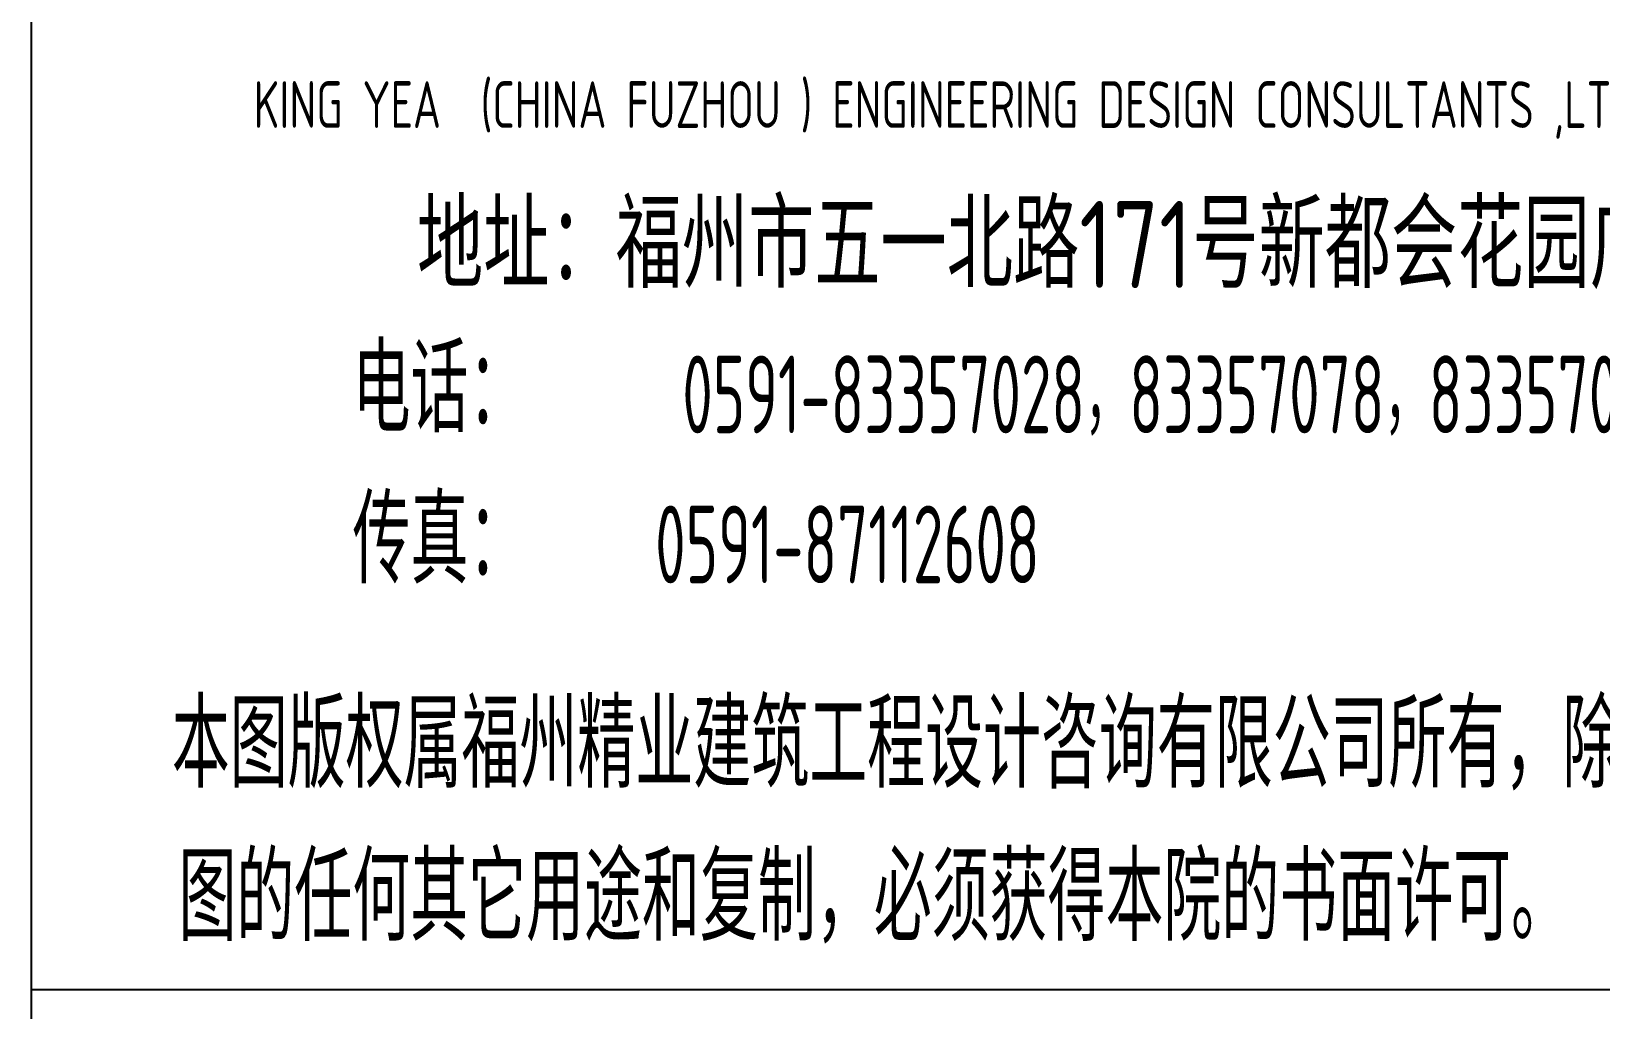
# Model space of a CAD drawing. Extents: x 627893 to 789462, y -407363 to 145317.
# Drawn here: x 734006 to 739049, y 138784 to 141928 of the extents above; entities that cross this region are included whole.
import ezdxf
from ezdxf.enums import TextEntityAlignment as Align

# ---------------------------------------------------------------- set-up
doc = ezdxf.new("R2010")
doc.units = 0
doc.header["$LTSCALE"] = 100
doc.layers.get('0').update_dxf_attribs({"linetype": 'CONTINUOUS'})
doc.layers.add('PUB_TITLE', color=4, linetype='CONTINUOUS')
doc.layers.add('tk图框', color=7, linetype='CONTINUOUS')
doc.styles.add('HZTXT', font='tssdeng.shx', dxfattribs={"width": 0.7, "bigfont": 'tssdchn.shx'})
doc.styles.add('HZTXT2', font='tssdeng.shx', dxfattribs={"width": 0.7, "bigfont": 'tssdchn.shx'})
doc.styles.add('TK', font='tssdeng.shx', dxfattribs={"width": 0.7, "bigfont": 'tssdchn.shx'})

# ---------------------------------------------------------------- blocks, each defined once
blk = doc.blocks.new('A$C00BC0004')
at = {"layer": 'tk图框', "color": 2, "width": 0.7}
for s, height, style, p in [('KING YEA  (CHINA FUZHOU ) ENGINEERING DESIGN CONSULTANTS ,LTD', 150, 'HZTXT', (-6285.8, -2698.7)), ('本图版权属福州精业建筑工程设计咨询有限公司所有，除本工程外对本', 280, 'HZTXT2', (-6548.7, -4819.7)), ('图的任何其它用途和复制，必须获得本院的书面许可。', 280, 'HZTXT2', (-6527.3, -5311.9))]:
    blk.add_text(s, height=height, dxfattribs=dict(at, style=style)).set_placement(p)
at = {"layer": 'tk图框', "color": 2}
for s, height, style, width, p in [('地址：福州市五一北路171号新都会花园广场6F', 280, 'HZTXT2', 0.8, (-3509.7, -3059.2)), ('电话：', 280, 'TK', 0.7, (-5688.6, -3523.1)), ('0591-83357028，83357078，83357058', 250, 'TK', 0.6, (-3296.7, -3559)), ('传真：', 280, 'TK', 0.7, (-5688.6, -4008.6)), ('0591-87112608', 250, 'TK', 0.6, (-4377.6, -4037.2))]:
    blk.add_text(s, height=height, dxfattribs=dict(at, style=style, width=width)).set_placement(p, align=Align.MIDDLE)
blk = doc.blocks.new('A1tk')
at = {"layer": 'PUB_TITLE'}
for p, q in [((-526584.9, -91242), (-526584.9, -33842)), ((-526584.9, -39310.2), (-519584.9, -39310.2))]:
    blk.add_line(p, q, dxfattribs=at)
at = {"layer": 'tk图框'}
blk.add_blockref('A$C00BC0004', (-519584.9, -33842), dxfattribs=at)

msp = doc.modelspace()

# ---------------------------------------------------------------- block references
msp.add_blockref('A1tk', (1260590.7, 178158.8))

doc.saveas('drawing.dxf')
